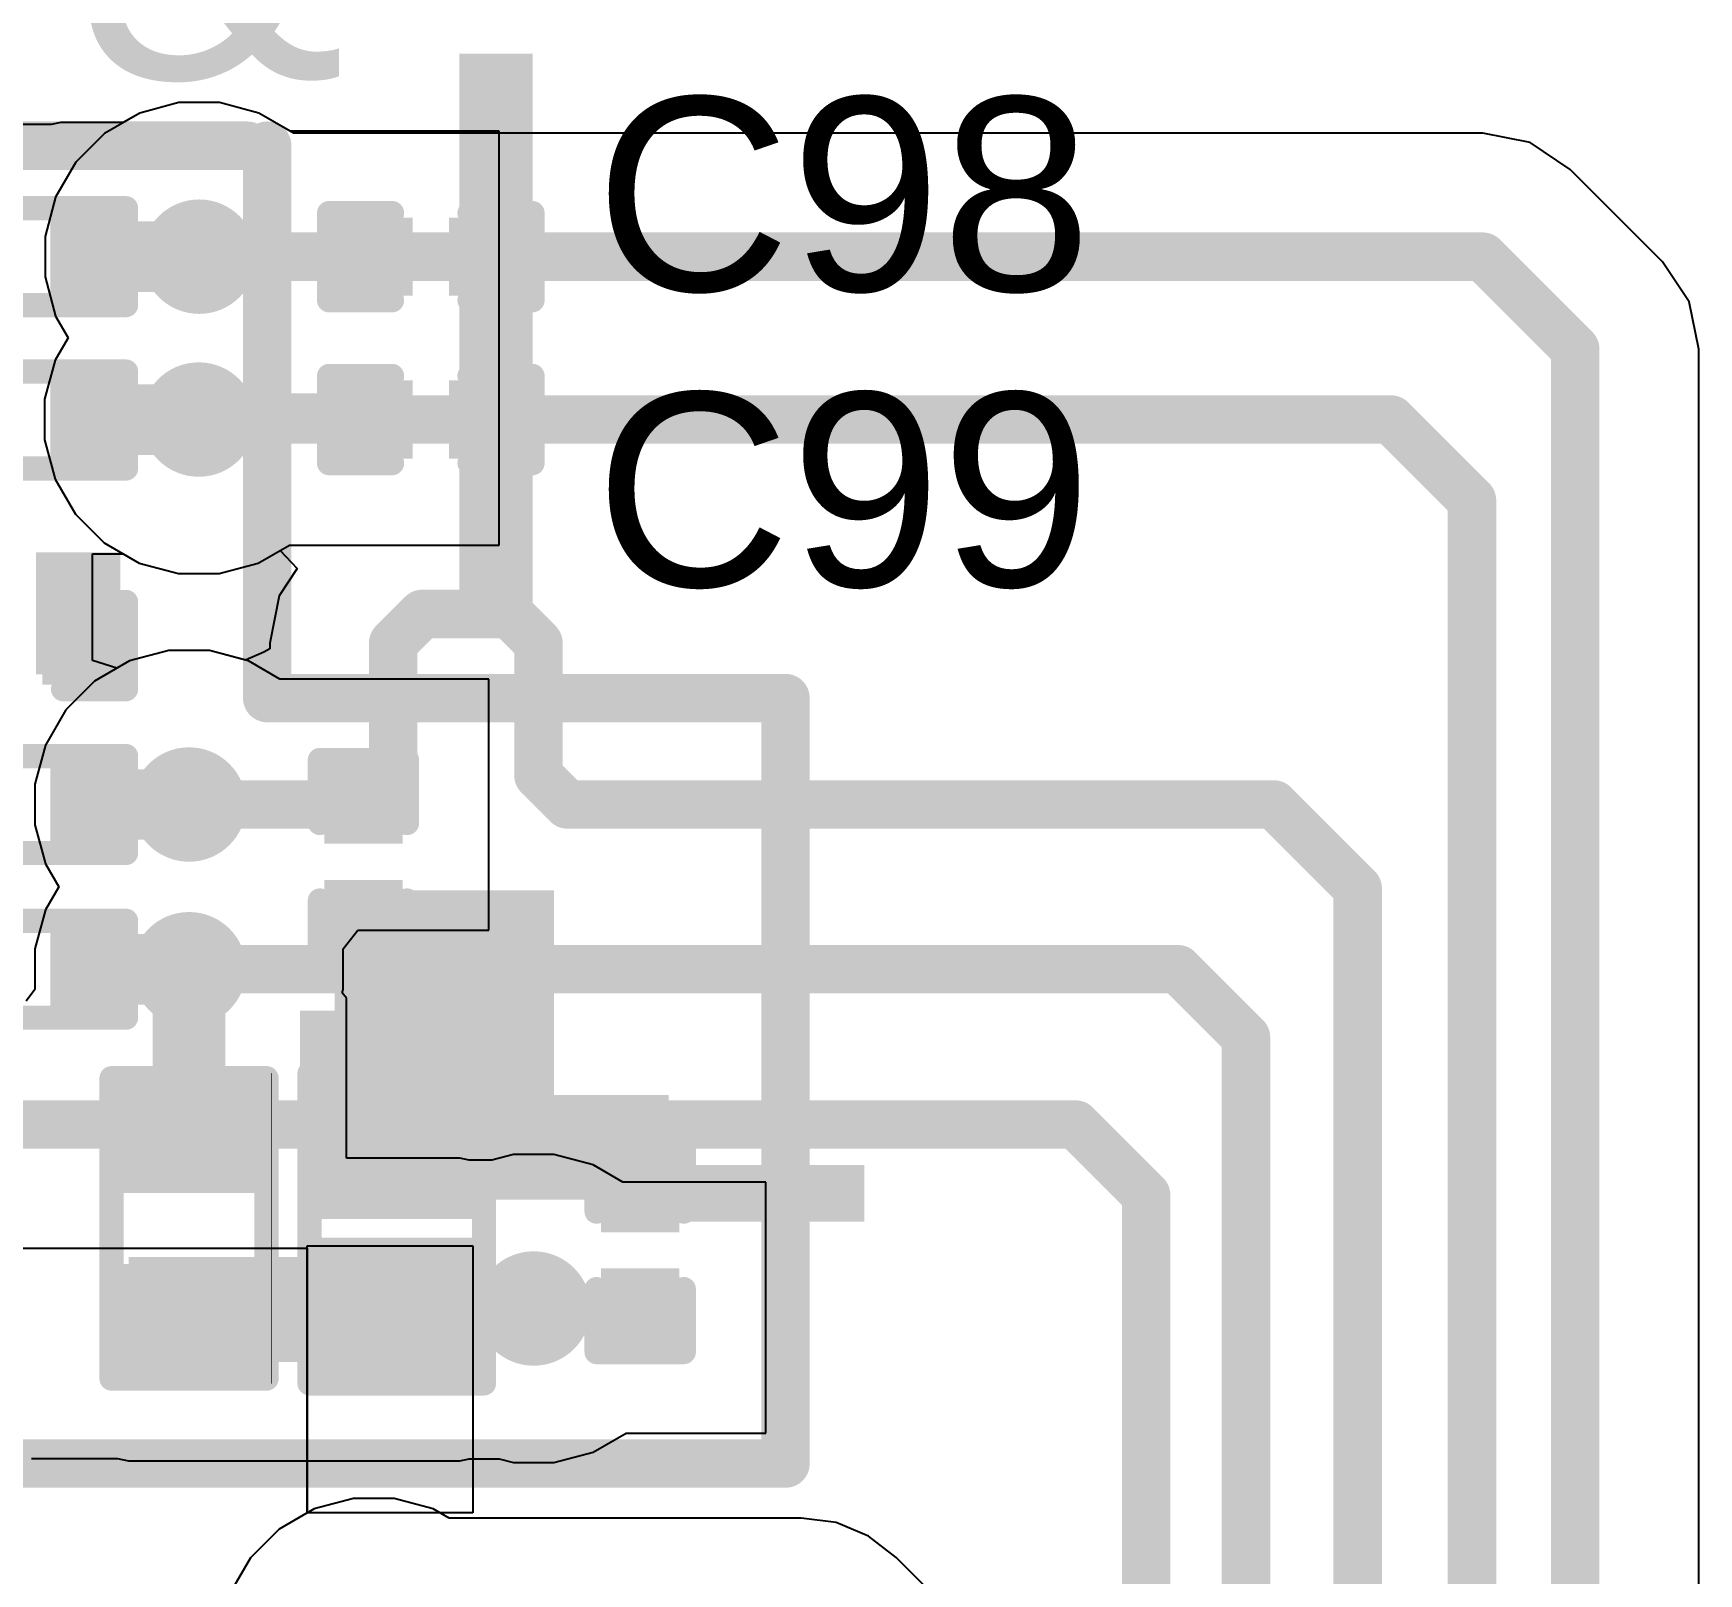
# Model space of a CAD drawing. Header units: millimetres. Extents: x 0 to 214, y 0 to 214.
# Drawn here: x 1.3247 to 1.6685, y 3.8453 to 4.1632 of the extents above; entities that cross this region are included whole.
import ezdxf

# ---------------------------------------------------------------- set-up
doc = ezdxf.new("R2010")
doc.units = ezdxf.units.MM
doc.header["$MEASUREMENT"] = 0
for name, color, linetype in [('BottomLayer', 5, 'Continuous'), ('TopLayer', 1, 'Continuous'), ('TopOverlay', 2, 'Continuous'), ('TopPaste', 8, 'Continuous'), ('TopSolder', 216, 'Continuous'), ('ViaHoleLayer', 16, 'Continuous')]:
    doc.layers.add(name, color=color, linetype=linetype)
doc.styles.add('Arial', font='', dxfattribs={"height": 0.2})
doc.styles.get('Arial').set_extended_font_data('Arial')

# ---------------------------------------------------------------- blocks, each defined once
blk = doc.blocks.new('CAP_0201_26')
at = {"layer": 'TopLayer'}
for points in [[(-0.0177165, 0.0059055), (-0.0059055, 0.0059055), (-0.0059055, -0.0059055), (-0.0177165, -0.0059055)], [(0.0059055, 0.0059055), (0.0177165, 0.0059055), (0.0177165, -0.0059055), (0.0059055, -0.0059055)]]:
    blk.add_hatch(color=1, dxfattribs=at).paths.add_polyline_path(points)
at = {"layer": 'TopPaste'}
for points in [[(-0.0177165, 0.0059055), (-0.0059055, 0.0059055), (-0.0059055, -0.0059055), (-0.0177165, -0.0059055)], [(0.0059055, 0.0059055), (0.0177165, 0.0059055), (0.0177165, -0.0059055), (0.0059055, -0.0059055)]]:
    blk.add_hatch(color=8, dxfattribs=at).paths.add_polyline_path(points)
at = {"layer": 'TopSolder'}
for points in [[(-0.0198819, 0.0080709), (-0.0037401, 0.0080709), (-0.0037401, -0.0080709), (-0.0198819, -0.0080709)], [(0.0037401, 0.0080709), (0.0198819, 0.0080709), (0.0198819, -0.0080709), (0.0037401, -0.0080709)]]:
    blk.add_hatch(color=216, dxfattribs=at).paths.add_polyline_path(points)
at = {"layer": 'TopOverlay', "const_width": 0.005}
for points in [[(-0.021, 0.009), (-0.021, -0.009)], [(-0.021, 0.009), (-0.008, 0.009)], [(0.008, 0.009), (0.021, 0.009)], [(0.021, 0.009), (0.021, -0.009)], [(-0.021, -0.009), (-0.008, -0.009)], [(0.008, -0.009), (0.021, -0.009)]]:
    blk.add_lwpolyline(points, dxfattribs=at)
at = {"layer": 'TopOverlay', "const_width": 0.0025}
for points in [[(-0.02225, 0.009, 1), (-0.01975, 0.009, 1)], [(-0.02225, 0.009, 1), (-0.01975, 0.009, 1)], [(-0.00925, 0.009, 1), (-0.00675, 0.009, 1)], [(0.00675, 0.009, 1), (0.00925, 0.009, 1)], [(0.01975, 0.009, 1), (0.02225, 0.009, 1)], [(0.01975, 0.009, 1), (0.02225, 0.009, 1)], [(-0.02225, -0.009, 1), (-0.01975, -0.009, 1)], [(-0.02225, -0.009, 1), (-0.01975, -0.009, 1)], [(-0.00925, -0.009, 1), (-0.00675, -0.009, 1)], [(0.00675, -0.009, 1), (0.00925, -0.009, 1)], [(0.01975, -0.009, 1), (0.02225, -0.009, 1)], [(0.01975, -0.009, 1), (0.02225, -0.009, 1)]]:
    blk.add_lwpolyline(points, format="xyb", close=True, dxfattribs=at)
blk = doc.blocks.new('R___0201_40')
at = {"layer": 'TopLayer'}
for points in [[(-0.01614165, 0.00728345), (-0.00551175, 0.00728345), (-0.00551175, -0.00728345), (-0.01614165, -0.00728345)], [(0.00551185, 0.00728345), (0.01614175, 0.00728345), (0.01614175, -0.00728345), (0.00551185, -0.00728345)]]:
    blk.add_hatch(color=1, dxfattribs=at).paths.add_polyline_path(points)
at = {"layer": 'TopPaste'}
for points in [[(-0.01614165, 0.00728345), (-0.00551175, 0.00728345), (-0.00551175, -0.00728345), (-0.01614165, -0.00728345)], [(0.00551185, 0.00728345), (0.01614175, 0.00728345), (0.01614175, -0.00728345), (0.00551185, -0.00728345)]]:
    blk.add_hatch(color=8, dxfattribs=at).paths.add_polyline_path(points)
at = {"layer": 'TopSolder'}
for points in [[(-0.01830705, 0.00944885), (-0.00334635, 0.00944885), (-0.00334635, -0.00944885), (-0.01830705, -0.00944885)], [(0.00334645, 0.00944885), (0.01830715, 0.00944885), (0.01830715, -0.00944885), (0.00334645, -0.00944885)]]:
    blk.add_hatch(color=216, dxfattribs=at).paths.add_polyline_path(points)
at = {"layer": 'TopOverlay', "const_width": 0.005}
for points in [[(-0.019, 0.01), (0.019, 0.01)], [(-0.019, -0.01), (-0.019, 0.01)], [(0.019, -0.01), (0.019, 0.01)], [(-0.019, -0.01), (0.019, -0.01)]]:
    blk.add_lwpolyline(points, dxfattribs=at)
at = {"layer": 'TopOverlay', "const_width": 0.0025}
for points in [[(-0.02025, 0.01, 1), (-0.01775, 0.01, 1)], [(-0.02025, 0.01, 1), (-0.01775, 0.01, 1)], [(0.01775, 0.01, 1), (0.02025, 0.01, 1)], [(0.01775, 0.01, 1), (0.02025, 0.01, 1)], [(-0.02025, -0.01, 1), (-0.01775, -0.01, 1)], [(-0.02025, -0.01, 1), (-0.01775, -0.01, 1)], [(0.01775, -0.01, 1), (0.02025, -0.01, 1)], [(0.01775, -0.01, 1), (0.02025, -0.01, 1)]]:
    blk.add_lwpolyline(points, format="xyb", close=True, dxfattribs=at)
blk = doc.blocks.new('R___0201_41')
at = {"layer": 'TopLayer'}
for points in [[(-0.01614165, 0.00728345), (-0.00551175, 0.00728345), (-0.00551175, -0.00728345), (-0.01614165, -0.00728345)], [(0.00551185, 0.00728345), (0.01614175, 0.00728345), (0.01614175, -0.00728345), (0.00551185, -0.00728345)]]:
    blk.add_hatch(color=1, dxfattribs=at).paths.add_polyline_path(points)
at = {"layer": 'TopPaste'}
for points in [[(-0.01614165, 0.00728345), (-0.00551175, 0.00728345), (-0.00551175, -0.00728345), (-0.01614165, -0.00728345)], [(0.00551185, 0.00728345), (0.01614175, 0.00728345), (0.01614175, -0.00728345), (0.00551185, -0.00728345)]]:
    blk.add_hatch(color=8, dxfattribs=at).paths.add_polyline_path(points)
at = {"layer": 'TopSolder'}
for points in [[(-0.01830705, 0.00944885), (-0.00334635, 0.00944885), (-0.00334635, -0.00944885), (-0.01830705, -0.00944885)], [(0.00334645, 0.00944885), (0.01830715, 0.00944885), (0.01830715, -0.00944885), (0.00334645, -0.00944885)]]:
    blk.add_hatch(color=216, dxfattribs=at).paths.add_polyline_path(points)
at = {"layer": 'TopOverlay', "const_width": 0.005}
for points in [[(-0.019, 0.01), (0.019, 0.01)], [(-0.019, -0.01), (-0.019, 0.01)], [(0.019, -0.01), (0.019, 0.01)], [(-0.019, -0.01), (0.019, -0.01)]]:
    blk.add_lwpolyline(points, dxfattribs=at)
at = {"layer": 'TopOverlay', "const_width": 0.0025}
for points in [[(-0.02025, 0.01, 1), (-0.01775, 0.01, 1)], [(-0.02025, 0.01, 1), (-0.01775, 0.01, 1)], [(0.01775, 0.01, 1), (0.02025, 0.01, 1)], [(0.01775, 0.01, 1), (0.02025, 0.01, 1)], [(-0.02025, -0.01, 1), (-0.01775, -0.01, 1)], [(-0.02025, -0.01, 1), (-0.01775, -0.01, 1)], [(0.01775, -0.01, 1), (0.02025, -0.01, 1)], [(0.01775, -0.01, 1), (0.02025, -0.01, 1)]]:
    blk.add_lwpolyline(points, format="xyb", close=True, dxfattribs=at)
blk = doc.blocks.new('R___0201_42')
at = {"layer": 'TopLayer'}
for points in [[(-0.01614165, 0.00728345), (-0.00551175, 0.00728345), (-0.00551175, -0.00728345), (-0.01614165, -0.00728345)], [(0.00551185, 0.00728345), (0.01614175, 0.00728345), (0.01614175, -0.00728345), (0.00551185, -0.00728345)]]:
    blk.add_hatch(color=1, dxfattribs=at).paths.add_polyline_path(points)
at = {"layer": 'TopPaste'}
for points in [[(-0.01614165, 0.00728345), (-0.00551175, 0.00728345), (-0.00551175, -0.00728345), (-0.01614165, -0.00728345)], [(0.00551185, 0.00728345), (0.01614175, 0.00728345), (0.01614175, -0.00728345), (0.00551185, -0.00728345)]]:
    blk.add_hatch(color=8, dxfattribs=at).paths.add_polyline_path(points)
at = {"layer": 'TopSolder'}
for points in [[(-0.01830705, 0.00944885), (-0.00334635, 0.00944885), (-0.00334635, -0.00944885), (-0.01830705, -0.00944885)], [(0.00334645, 0.00944885), (0.01830715, 0.00944885), (0.01830715, -0.00944885), (0.00334645, -0.00944885)]]:
    blk.add_hatch(color=216, dxfattribs=at).paths.add_polyline_path(points)
at = {"layer": 'TopOverlay', "const_width": 0.005}
for points in [[(-0.019, -0.01), (-0.019, 0.01)], [(-0.019, 0.01), (0.019, 0.01)], [(0.019, -0.01), (0.019, 0.01)], [(-0.019, -0.01), (0.019, -0.01)]]:
    blk.add_lwpolyline(points, dxfattribs=at)
at = {"layer": 'TopOverlay', "const_width": 0.0025}
for points in [[(-0.02025, 0.01, 1), (-0.01775, 0.01, 1)], [(-0.02025, 0.01, 1), (-0.01775, 0.01, 1)], [(0.01775, 0.01, 1), (0.02025, 0.01, 1)], [(0.01775, 0.01, 1), (0.02025, 0.01, 1)], [(-0.02025, -0.01, 1), (-0.01775, -0.01, 1)], [(-0.02025, -0.01, 1), (-0.01775, -0.01, 1)], [(0.01775, -0.01, 1), (0.02025, -0.01, 1)], [(0.01775, -0.01, 1), (0.02025, -0.01, 1)]]:
    blk.add_lwpolyline(points, format="xyb", close=True, dxfattribs=at)
blk = doc.blocks.new('R___0201_43')
at = {"layer": 'TopLayer'}
for points in [[(-0.01614165, 0.00728345), (-0.00551175, 0.00728345), (-0.00551175, -0.00728345), (-0.01614165, -0.00728345)], [(0.00551185, 0.00728345), (0.01614175, 0.00728345), (0.01614175, -0.00728345), (0.00551185, -0.00728345)]]:
    blk.add_hatch(color=1, dxfattribs=at).paths.add_polyline_path(points)
at = {"layer": 'TopPaste'}
for points in [[(-0.01614165, 0.00728345), (-0.00551175, 0.00728345), (-0.00551175, -0.00728345), (-0.01614165, -0.00728345)], [(0.00551185, 0.00728345), (0.01614175, 0.00728345), (0.01614175, -0.00728345), (0.00551185, -0.00728345)]]:
    blk.add_hatch(color=8, dxfattribs=at).paths.add_polyline_path(points)
at = {"layer": 'TopSolder'}
for points in [[(-0.01830705, 0.00944885), (-0.00334635, 0.00944885), (-0.00334635, -0.00944885), (-0.01830705, -0.00944885)], [(0.00334645, 0.00944885), (0.01830715, 0.00944885), (0.01830715, -0.00944885), (0.00334645, -0.00944885)]]:
    blk.add_hatch(color=216, dxfattribs=at).paths.add_polyline_path(points)
at = {"layer": 'TopOverlay', "const_width": 0.005}
for points in [[(-0.019, -0.01), (-0.019, 0.01)], [(-0.019, 0.01), (0.019, 0.01)], [(0.019, -0.01), (0.019, 0.01)], [(-0.019, -0.01), (0.019, -0.01)]]:
    blk.add_lwpolyline(points, dxfattribs=at)
at = {"layer": 'TopOverlay', "const_width": 0.0025}
for points in [[(-0.02025, 0.01, 1), (-0.01775, 0.01, 1)], [(-0.02025, 0.01, 1), (-0.01775, 0.01, 1)], [(0.01775, 0.01, 1), (0.02025, 0.01, 1)], [(0.01775, 0.01, 1), (0.02025, 0.01, 1)], [(-0.02025, -0.01, 1), (-0.01775, -0.01, 1)], [(-0.02025, -0.01, 1), (-0.01775, -0.01, 1)], [(0.01775, -0.01, 1), (0.02025, -0.01, 1)], [(0.01775, -0.01, 1), (0.02025, -0.01, 1)]]:
    blk.add_lwpolyline(points, format="xyb", close=True, dxfattribs=at)
blk = doc.blocks.new('DFN1006_2L__53')
at = {"layer": 'TopLayer'}
for points in [[(-0.02755905, 0.01299215), (-0.00590555, 0.01299215), (-0.00590555, -0.01299215), (-0.02755905, -0.01299215)], [(0.00590555, 0.01299215), (0.02755905, 0.01299215), (0.02755905, -0.01299215), (0.00590555, -0.01299215)]]:
    blk.add_hatch(color=1, dxfattribs=at).paths.add_polyline_path(points)
at = {"layer": 'TopOverlay'}
blk.add_hatch(color=2, dxfattribs=at).paths.add_polyline_path([(-0.044922, -0.020002), (-0.031922, -0.020002), (-0.031922, 0.019998), (-0.044922, 0.019998)])
at = {"layer": 'TopPaste'}
for points in [[(-0.02755905, 0.01299215), (-0.00590555, 0.01299215), (-0.00590555, -0.01299215), (-0.02755905, -0.01299215)], [(0.00590555, 0.01299215), (0.02755905, 0.01299215), (0.02755905, -0.01299215), (0.00590555, -0.01299215)]]:
    blk.add_hatch(color=8, dxfattribs=at).paths.add_polyline_path(points)
at = {"layer": 'TopSolder'}
for points in [[(-0.03155905, 0.01699215), (-0.00190555, 0.01699215), (-0.00190555, -0.01699215), (-0.03155905, -0.01699215)], [(0.00190555, 0.01699215), (0.03155905, 0.01699215), (0.03155905, -0.01699215), (0.00190555, -0.01699215)]]:
    blk.add_hatch(color=216, dxfattribs=at).paths.add_polyline_path(points)
at = {"layer": 'TopOverlay', "const_width": 0.005}
for points in [[(-0.032, -0.018), (-0.032, 0.018)], [(0.032, 0.018), (-0.032, 0.018)], [(0.032, -0.018), (0.032, 0.018)], [(0.032, -0.018), (-0.032, -0.018)]]:
    blk.add_lwpolyline(points, dxfattribs=at)
at = {"layer": 'TopOverlay', "const_width": 0.0025}
for points in [[(-0.03325, 0.018, 1), (-0.03075, 0.018, 1)], [(-0.03325, 0.018, 1), (-0.03075, 0.018, 1)], [(0.03075, 0.018, 1), (0.03325, 0.018, 1)], [(0.03075, 0.018, 1), (0.03325, 0.018, 1)], [(-0.03325, -0.018, 1), (-0.03075, -0.018, 1)], [(-0.03325, -0.018, 1), (-0.03075, -0.018, 1)], [(0.03075, -0.018, 1), (0.03325, -0.018, 1)], [(0.03075, -0.018, 1), (0.03325, -0.018, 1)]]:
    blk.add_lwpolyline(points, format="xyb", close=True, dxfattribs=at)
blk = doc.blocks.new('R___0402_132')
at = {"layer": 'TopLayer'}
for points in [[(-0.0275, -0.0125), (-0.0275, 0.0125), (-0.009499999999999998, 0.0125), (-0.009500000000000001, -0.0125)], [(0.009499999999999998, -0.0125), (0.009500000000000001, 0.0125), (0.0275, 0.0125), (0.0275, -0.0125)]]:
    blk.add_hatch(color=1, dxfattribs=at).paths.add_polyline_path(points)
at = {"layer": 'TopPaste'}
for points in [[(-0.0275, -0.0125), (-0.0275, 0.0125), (-0.009499999999999998, 0.0125), (-0.009500000000000001, -0.0125)], [(0.009499999999999998, -0.0125), (0.009500000000000001, 0.0125), (0.0275, 0.0125), (0.0275, -0.0125)]]:
    blk.add_hatch(color=8, dxfattribs=at).paths.add_polyline_path(points)
at = {"layer": 'TopSolder'}
for points in [[(-0.0296654, -0.0146654), (-0.0296654, 0.0146654), (-0.007334599999999998, 0.0146654), (-0.007334600000000002, -0.0146654)], [(0.007334599999999998, -0.0146654), (0.007334600000000002, 0.0146654), (0.0296654, 0.0146654), (0.0296654, -0.0146654)]]:
    blk.add_hatch(color=216, dxfattribs=at).paths.add_polyline_path(points)
at = {"layer": 'TopOverlay'}
for points, const_width in [([(-0.031, 0.016), (-0.031, -0.016)], 0.005), ([(-0.031, 0.016), (0.031, 0.016)], 0.005), ([(0.031, 0.016), (0.031, -0.016)], 0.005), ([(-0.031, -0.016), (0.031, -0.016)], 0.005), ([(-0.032, -0.017), (0.032, -0.017)], 0.000127)]:
    blk.add_lwpolyline(points, dxfattribs=dict(at, const_width=const_width))
for points, const_width in [([(-0.03225, 0.016, 1), (-0.02975, 0.016, 1)], 0.0025), ([(-0.03225, 0.016, 1), (-0.02975, 0.016, 1)], 0.0025), ([(0.02975, 0.016, 1), (0.03225, 0.016, 1)], 0.0025), ([(0.02975, 0.016, 1), (0.03225, 0.016, 1)], 0.0025), ([(-0.03225, -0.016, 1), (-0.02975, -0.016, 1)], 0.0025), ([(-0.03225, -0.016, 1), (-0.02975, -0.016, 1)], 0.0025), ([(0.02975, -0.016, 1), (0.03225, -0.016, 1)], 0.0025), ([(0.02975, -0.016, 1), (0.03225, -0.016, 1)], 0.0025), ([(-0.0320317, -0.017, 1), (-0.0319683, -0.017, 1)], 6.35e-05), ([(0.0319683, -0.017, 1), (0.0320317, -0.017, 1)], 6.35e-05)]:
    blk.add_lwpolyline(points, format="xyb", close=True, dxfattribs=dict(at, const_width=const_width))
blk = doc.blocks.new('CAP_0201_174')
at = {"layer": 'TopLayer'}
for points in [[(-0.0177165, 0.0059055), (-0.0059055, 0.0059055), (-0.0059055, -0.0059055), (-0.0177165, -0.0059055)], [(0.0059055, 0.0059055), (0.0177165, 0.0059055), (0.0177165, -0.0059055), (0.0059055, -0.0059055)]]:
    blk.add_hatch(color=1, dxfattribs=at).paths.add_polyline_path(points)
at = {"layer": 'TopPaste'}
for points in [[(-0.0177165, 0.0059055), (-0.0059055, 0.0059055), (-0.0059055, -0.0059055), (-0.0177165, -0.0059055)], [(0.0059055, 0.0059055), (0.0177165, 0.0059055), (0.0177165, -0.0059055), (0.0059055, -0.0059055)]]:
    blk.add_hatch(color=8, dxfattribs=at).paths.add_polyline_path(points)
at = {"layer": 'TopSolder'}
for points in [[(-0.0198819, 0.0080709), (-0.0037401, 0.0080709), (-0.0037401, -0.0080709), (-0.0198819, -0.0080709)], [(0.0037401, 0.0080709), (0.0198819, 0.0080709), (0.0198819, -0.0080709), (0.0037401, -0.0080709)]]:
    blk.add_hatch(color=216, dxfattribs=at).paths.add_polyline_path(points)
at = {"layer": 'TopOverlay', "const_width": 0.005}
for points in [[(-0.021, -0.009), (-0.021, 0.009)], [(-0.021, 0.009), (-0.008, 0.009)], [(0.008, 0.009), (0.021, 0.009)], [(0.021, -0.009), (0.021, 0.009)], [(-0.021, -0.009), (-0.008, -0.009)], [(0.008, -0.009), (0.021, -0.009)]]:
    blk.add_lwpolyline(points, dxfattribs=at)
at = {"layer": 'TopOverlay', "const_width": 0.0025}
for points in [[(-0.02225, 0.009, 1), (-0.01975, 0.009, 1)], [(-0.02225, 0.009, 1), (-0.01975, 0.009, 1)], [(-0.00925, 0.009, 1), (-0.00675, 0.009, 1)], [(0.00675, 0.009, 1), (0.00925, 0.009, 1)], [(0.01975, 0.009, 1), (0.02225, 0.009, 1)], [(0.01975, 0.009, 1), (0.02225, 0.009, 1)], [(-0.02225, -0.009, 1), (-0.01975, -0.009, 1)], [(-0.02225, -0.009, 1), (-0.01975, -0.009, 1)], [(-0.00925, -0.009, 1), (-0.00675, -0.009, 1)], [(0.00675, -0.009, 1), (0.00925, -0.009, 1)], [(0.01975, -0.009, 1), (0.02225, -0.009, 1)], [(0.01975, -0.009, 1), (0.02225, -0.009, 1)]]:
    blk.add_lwpolyline(points, format="xyb", close=True, dxfattribs=at)
blk = doc.blocks.new('CAP_0201_175')
at = {"layer": 'TopLayer'}
for points in [[(-0.0177165, 0.0059055), (-0.0059055, 0.0059055), (-0.0059055, -0.0059055), (-0.0177165, -0.0059055)], [(0.0059055, 0.0059055), (0.0177165, 0.0059055), (0.0177165, -0.0059055), (0.0059055, -0.0059055)]]:
    blk.add_hatch(color=1, dxfattribs=at).paths.add_polyline_path(points)
at = {"layer": 'TopPaste'}
for points in [[(-0.0177165, 0.0059055), (-0.0059055, 0.0059055), (-0.0059055, -0.0059055), (-0.0177165, -0.0059055)], [(0.0059055, 0.0059055), (0.0177165, 0.0059055), (0.0177165, -0.0059055), (0.0059055, -0.0059055)]]:
    blk.add_hatch(color=8, dxfattribs=at).paths.add_polyline_path(points)
at = {"layer": 'TopSolder'}
for points in [[(-0.0198819, 0.0080709), (-0.0037401, 0.0080709), (-0.0037401, -0.0080709), (-0.0198819, -0.0080709)], [(0.0037401, 0.0080709), (0.0198819, 0.0080709), (0.0198819, -0.0080709), (0.0037401, -0.0080709)]]:
    blk.add_hatch(color=216, dxfattribs=at).paths.add_polyline_path(points)
at = {"layer": 'TopOverlay', "const_width": 0.005}
for points in [[(-0.021, 0.009), (-0.021, -0.009)], [(-0.021, 0.009), (-0.008, 0.009)], [(0.008, 0.009), (0.021, 0.009)], [(0.021, 0.009), (0.021, -0.009)], [(-0.021, -0.009), (-0.008, -0.009)], [(0.008, -0.009), (0.021, -0.009)]]:
    blk.add_lwpolyline(points, dxfattribs=at)
at = {"layer": 'TopOverlay', "const_width": 0.0025}
for points in [[(-0.02225, 0.009, 1), (-0.01975, 0.009, 1)], [(-0.02225, 0.009, 1), (-0.01975, 0.009, 1)], [(-0.00925, 0.009, 1), (-0.00675, 0.009, 1)], [(0.00675, 0.009, 1), (0.00925, 0.009, 1)], [(0.01975, 0.009, 1), (0.02225, 0.009, 1)], [(0.01975, 0.009, 1), (0.02225, 0.009, 1)], [(-0.02225, -0.009, 1), (-0.01975, -0.009, 1)], [(-0.02225, -0.009, 1), (-0.01975, -0.009, 1)], [(-0.00925, -0.009, 1), (-0.00675, -0.009, 1)], [(0.00675, -0.009, 1), (0.00925, -0.009, 1)], [(0.01975, -0.009, 1), (0.02225, -0.009, 1)], [(0.01975, -0.009, 1), (0.02225, -0.009, 1)]]:
    blk.add_lwpolyline(points, format="xyb", close=True, dxfattribs=at)
blk = doc.blocks.new('CAP_0201_176')
at = {"layer": 'TopLayer'}
for points in [[(-0.0177165, 0.0059055), (-0.0059055, 0.0059055), (-0.0059055, -0.0059055), (-0.0177165, -0.0059055)], [(0.0059055, 0.0059055), (0.0177165, 0.0059055), (0.0177165, -0.0059055), (0.0059055, -0.0059055)]]:
    blk.add_hatch(color=1, dxfattribs=at).paths.add_polyline_path(points)
at = {"layer": 'TopPaste'}
for points in [[(-0.0177165, 0.0059055), (-0.0059055, 0.0059055), (-0.0059055, -0.0059055), (-0.0177165, -0.0059055)], [(0.0059055, 0.0059055), (0.0177165, 0.0059055), (0.0177165, -0.0059055), (0.0059055, -0.0059055)]]:
    blk.add_hatch(color=8, dxfattribs=at).paths.add_polyline_path(points)
at = {"layer": 'TopSolder'}
for points in [[(-0.0198819, 0.0080709), (-0.0037401, 0.0080709), (-0.0037401, -0.0080709), (-0.0198819, -0.0080709)], [(0.0037401, 0.0080709), (0.0198819, 0.0080709), (0.0198819, -0.0080709), (0.0037401, -0.0080709)]]:
    blk.add_hatch(color=216, dxfattribs=at).paths.add_polyline_path(points)
at = {"layer": 'TopOverlay', "const_width": 0.005}
for points in [[(-0.008, 0.009), (-0.021, 0.009)], [(-0.021, 0.009), (-0.021, -0.009)], [(0.021, 0.009), (0.008, 0.009)], [(0.021, 0.009), (0.021, -0.009)], [(-0.008, -0.009), (-0.021, -0.009)], [(0.021, -0.009), (0.008, -0.009)]]:
    blk.add_lwpolyline(points, dxfattribs=at)
at = {"layer": 'TopOverlay', "const_width": 0.0025}
for points in [[(-0.02225, 0.009, 1), (-0.01975, 0.009, 1)], [(-0.02225, 0.009, 1), (-0.01975, 0.009, 1)], [(-0.00925, 0.009, 1), (-0.00675, 0.009, 1)], [(0.00675, 0.009, 1), (0.00925, 0.009, 1)], [(0.01975, 0.009, 1), (0.02225, 0.009, 1)], [(0.01975, 0.009, 1), (0.02225, 0.009, 1)], [(-0.02225, -0.009, 1), (-0.01975, -0.009, 1)], [(-0.02225, -0.009, 1), (-0.01975, -0.009, 1)], [(-0.00925, -0.009, 1), (-0.00675, -0.009, 1)], [(0.00675, -0.009, 1), (0.00925, -0.009, 1)], [(0.01975, -0.009, 1), (0.02225, -0.009, 1)], [(0.01975, -0.009, 1), (0.02225, -0.009, 1)]]:
    blk.add_lwpolyline(points, format="xyb", close=True, dxfattribs=at)
blk = doc.blocks.new('CAP_0201_177')
at = {"layer": 'TopLayer'}
for points in [[(-0.0177165, 0.0059055), (-0.0059055, 0.0059055), (-0.0059055, -0.0059055), (-0.0177165, -0.0059055)], [(0.0059055, 0.0059055), (0.0177165, 0.0059055), (0.0177165, -0.0059055), (0.0059055, -0.0059055)]]:
    blk.add_hatch(color=1, dxfattribs=at).paths.add_polyline_path(points)
at = {"layer": 'TopPaste'}
for points in [[(-0.0177165, 0.0059055), (-0.0059055, 0.0059055), (-0.0059055, -0.0059055), (-0.0177165, -0.0059055)], [(0.0059055, 0.0059055), (0.0177165, 0.0059055), (0.0177165, -0.0059055), (0.0059055, -0.0059055)]]:
    blk.add_hatch(color=8, dxfattribs=at).paths.add_polyline_path(points)
at = {"layer": 'TopSolder'}
for points in [[(-0.0198819, 0.0080709), (-0.0037401, 0.0080709), (-0.0037401, -0.0080709), (-0.0198819, -0.0080709)], [(0.0037401, 0.0080709), (0.0198819, 0.0080709), (0.0198819, -0.0080709), (0.0037401, -0.0080709)]]:
    blk.add_hatch(color=216, dxfattribs=at).paths.add_polyline_path(points)
at = {"layer": 'TopOverlay', "const_width": 0.005}
for points in [[(-0.021, 0.009), (-0.021, -0.009)], [(-0.008, 0.009), (-0.021, 0.009)], [(0.021, 0.009), (0.008, 0.009)], [(0.021, 0.009), (0.021, -0.009)], [(-0.008, -0.009), (-0.021, -0.009)], [(0.021, -0.009), (0.008, -0.009)]]:
    blk.add_lwpolyline(points, dxfattribs=at)
at = {"layer": 'TopOverlay', "const_width": 0.0025}
for points in [[(-0.02225, 0.009, 1), (-0.01975, 0.009, 1)], [(-0.02225, 0.009, 1), (-0.01975, 0.009, 1)], [(-0.00925, 0.009, 1), (-0.00675, 0.009, 1)], [(0.00675, 0.009, 1), (0.00925, 0.009, 1)], [(0.01975, 0.009, 1), (0.02225, 0.009, 1)], [(0.01975, 0.009, 1), (0.02225, 0.009, 1)], [(-0.02225, -0.009, 1), (-0.01975, -0.009, 1)], [(-0.02225, -0.009, 1), (-0.01975, -0.009, 1)], [(-0.00925, -0.009, 1), (-0.00675, -0.009, 1)], [(0.00675, -0.009, 1), (0.00925, -0.009, 1)], [(0.01975, -0.009, 1), (0.02225, -0.009, 1)], [(0.01975, -0.009, 1), (0.02225, -0.009, 1)]]:
    blk.add_lwpolyline(points, format="xyb", close=True, dxfattribs=at)

msp = doc.modelspace()

# ---------------------------------------------------------------- hatches: boundary and pattern name
at = {"layer": 'BottomLayer'}
h = msp.add_hatch(color=5, dxfattribs=at)
edge = h.paths.add_edge_path()
edge.add_arc((1.3589621, 4.1171228), 0.011811, 0, 360)
h = msp.add_hatch(color=5, dxfattribs=at)
edge = h.paths.add_edge_path()
edge.add_arc((1.358866, 4.0835009), 0.011811, 0, 360)
h = msp.add_hatch(color=5, dxfattribs=at)
edge = h.paths.add_edge_path()
edge.add_arc((1.3568761, 4.0040344), 0.011811, 0, 360)
h = msp.add_hatch(color=5, dxfattribs=at)
edge = h.paths.add_edge_path()
edge.add_arc((1.3568761, 3.9700344), 0.011811, 0, 360)
h = msp.add_hatch(color=5, dxfattribs=at)
edge = h.paths.add_edge_path()
edge.add_arc((1.428, 3.9), 0.011811, 0, 360)
at = {"layer": 'TopLayer'}
for points in [[(1.4126786, 4.0427509), (1.427773, 4.0427509), (1.427773, 4.1589999), (1.4126786, 4.1589999)], [(1.3303709, 4.1098393), (1.3589621, 4.1098393), (1.3589621, 4.1244063), (1.3303709, 4.1244063)], [(1.3304182, 4.0761701), (1.3590094, 4.0761701), (1.3590094, 4.0907371), (1.3304182, 4.0907371)], [(1.3252529, 4.0309399), (1.3426641, 4.0309399), (1.3426641, 4.0561229), (1.3252529, 4.0561229)], [(1.3303709, 3.9967509), (1.3589621, 3.9967509), (1.3589621, 4.0113179), (1.3303709, 4.0113179)], [(1.3869621, 3.937969), (1.4321879, 3.937969), (1.4321879, 3.9863178), (1.3869621, 3.9863178)], [(1.3303709, 3.9627509), (1.3589621, 3.9627509), (1.3589621, 3.9773179), (1.3303709, 3.9773179)], [(1.3867539, 3.9224399), (1.4559055, 3.9224399), (1.4559055, 3.9440935), (1.3867539, 3.9440935)], [(1.4440945, 3.9179055), (1.4962583, 3.9179055), (1.4962583, 3.9296431), (1.4440945, 3.9296431)], [(1.3443676, 3.8889753), (1.4127382, 3.8889753), (1.4127382, 3.9106289), (1.3443676, 3.9106289)]]:
    msp.add_hatch(color=1, dxfattribs=at).paths.add_polyline_path(points)
h = msp.add_hatch(color=1, dxfattribs=at)
edge = h.paths.add_edge_path()
edge.add_arc((1.3589621, 4.1171228), 0.011811, 0, 360)
h = msp.add_hatch(color=1, dxfattribs=at)
edge = h.paths.add_edge_path()
edge.add_arc((1.358866, 4.0835009), 0.011811, 0, 360)
h = msp.add_hatch(color=1, dxfattribs=at)
edge = h.paths.add_edge_path()
edge.add_arc((1.3568761, 4.0040344), 0.011811, 0, 360)
h = msp.add_hatch(color=1, dxfattribs=at)
edge = h.paths.add_edge_path()
edge.add_arc((1.3568761, 3.9700344), 0.011811, 0, 360)
h = msp.add_hatch(color=1, dxfattribs=at)
edge = h.paths.add_edge_path()
edge.add_arc((1.428, 3.9), 0.011811, 0, 360)
at = {"layer": 'ViaHoleLayer'}
h = msp.add_hatch(color=16, dxfattribs=at)
edge = h.paths.add_edge_path()
edge.add_arc((1.3589621, 4.1171228), 0.0059055, 0, 360)
h = msp.add_hatch(color=16, dxfattribs=at)
edge = h.paths.add_edge_path()
edge.add_arc((1.358866, 4.0835009), 0.0059055, 0, 360)
h = msp.add_hatch(color=16, dxfattribs=at)
edge = h.paths.add_edge_path()
edge.add_arc((1.3568761, 4.0040344), 0.0059055, 0, 360)
h = msp.add_hatch(color=16, dxfattribs=at)
edge = h.paths.add_edge_path()
edge.add_arc((1.3568761, 3.9700344), 0.0059055, 0, 360)
h = msp.add_hatch(color=16, dxfattribs=at)
edge = h.paths.add_edge_path()
edge.add_arc((1.428, 3.9), 0.0059055, 0, 360)

# ---------------------------------------------------------------- linework, layer by layer
at = {"layer": 'BottomLayer'}
for p, q in [((1.3466835, 4.1467659), (1.3394297, 4.1425779)), ((1.3547741, 4.1489338), (1.3466835, 4.1467659)), ((1.3631501, 4.1489338), (1.3547741, 4.1489338)), ((1.3712407, 4.1467659), (1.3631501, 4.1489338)), ((1.3784344, 4.1426126), (1.3712407, 4.1467659)), ((1.3394297, 4.1425779), (1.333507, 4.1366552)), ((1.6239502, 4.1426126), (1.3784344, 4.1426126)), ((1.6337047, 4.1406723), (1.6239502, 4.1426126)), ((1.6419742, 4.1351468), (1.6337047, 4.1406723)), ((1.333507, 4.1366552), (1.329319, 4.1294014)), ((1.6610481, 4.1160729), (1.6419742, 4.1351468)), ((1.329319, 4.1294014), (1.3271511, 4.1213108)), ((1.3271511, 4.1213108), (1.3271511, 4.1129348)), ((1.6665736, 4.1078034), (1.6610481, 4.1160729)), ((1.3271511, 4.1129348), (1.329319, 4.1048442)), ((1.6685139, 4.0980489), (1.6665736, 4.1078034)), ((1.329319, 4.1048442), (1.3318877, 4.1003951)), ((1.3318877, 4.1003951), (1.3292229, 4.0957795)), ((1.3292229, 4.0957795), (1.327055, 4.0876889)), ((1.6685139, 3.6817734), (1.6685139, 4.0980489)), ((1.327055, 4.0876889), (1.327055, 4.0793129)), ((1.327055, 4.0793129), (1.3292229, 4.0712223)), ((1.3292229, 4.0712223), (1.3334109, 4.0639685)), ((1.3334109, 4.0639685), (1.3393336, 4.0580458)), ((1.3393336, 4.0580458), (1.3465874, 4.0538578)), ((1.3465874, 4.0538578), (1.354678, 4.0516899)), ((1.363054, 4.0516899), (1.3711446, 4.0538578)), ((1.3711446, 4.0538578), (1.3756889, 4.0564814)), ((1.3756889, 4.0564814), (1.3791985, 4.0527342)), ((1.354678, 4.0516899), (1.363054, 4.0516899)), ((1.3791985, 4.0527342), (1.3754505, 4.0471249)), ((1.3754505, 4.0471249), (1.3735102, 4.0373704)), ((1.3735102, 4.0373704), (1.3735102, 4.0361629)), ((1.3445975, 4.0336775), (1.3373437, 4.0294895)), ((1.3526881, 4.0358454), (1.3445975, 4.0336775)), ((1.3610641, 4.0358454), (1.3526881, 4.0358454)), ((1.3685101, 4.0338502), (1.3610641, 4.0358454)), ((1.3723267, 4.0354796), (1.3685101, 4.0338502)), ((1.3735102, 4.0361629), (1.3723267, 4.0354796)), ((1.3373437, 4.0294895), (1.331421, 4.0235668)), ((1.331421, 4.0235668), (1.327233, 4.016313)), ((1.327233, 4.016313), (1.3250651, 4.0082224)), ((1.3250651, 4.0082224), (1.3250651, 3.9998464)), ((1.3250651, 3.9998464), (1.327233, 3.9917558)), ((1.327233, 3.9917558), (1.3299589, 3.9870344)), ((1.3299589, 3.9870344), (1.327233, 3.982313)), ((1.327233, 3.982313), (1.3250651, 3.9742224)), ((1.3250651, 3.9742224), (1.3250651, 3.9658465)), ((1.3250651, 3.9658465), (1.323233, 3.9634588)), ((1.2949784, 3.9124792), (1.3812461, 3.9124792)), ((1.3812461, 3.8577913), (1.3812461, 3.9129221)), ((1.3812461, 3.9129221), (1.4154677, 3.9129221)), ((1.3812461, 3.9124792), (1.3812461, 3.8577913)), ((1.4154677, 3.9129221), (1.4154677, 3.8577913)), ((1.3812461, 3.8577913), (1.3754676, 3.8544551)), ((1.4154677, 3.8577913), (1.3812461, 3.8577913)), ((1.3754676, 3.8544551), (1.3695449, 3.8485324)), ((1.3695449, 3.8485324), (1.3653569, 3.8412786))]:
    msp.add_line(p, q, dxfattribs=at)
at = {"layer": 'BottomLayer', "const_width": 0.01}
for points in [[(1.3589621, 4.1171228), (1.6239502, 4.1171228)], [(1.6239502, 4.1171228), (1.6430241, 4.0980489)], [(1.6430241, 3.6712152), (1.6430241, 4.0980489)], [(1.358866, 4.0835009), (1.6050213, 4.0835009)], [(1.6050213, 4.0835009), (1.6217199, 4.0668023)], [(1.6217199, 3.6588339), (1.6217199, 4.0668023)], [(1.399, 4.0373704), (1.405, 4.0433704)], [(1.405, 4.0433704), (1.423, 4.0433704)], [(1.423, 4.0433704), (1.429, 4.0373704)], [(1.399, 4.0100344), (1.399, 4.0373704)], [(1.429, 4.0100344), (1.429, 4.0373704)], [(1.393, 4.0040344), (1.399, 4.0100344)], [(1.429, 4.0100344), (1.435, 4.0040344)], [(1.3568761, 4.0040344), (1.3879995, 4.0040344)], [(1.3879995, 4.0040344), (1.393, 4.0040344)], [(1.435, 4.0040344), (1.4409931, 4.0040344)], [(1.4409931, 4.0040344), (1.5808202, 4.0040344)], [(1.5808202, 4.0040344), (1.5981195, 3.9867351)], [(1.5981195, 3.6461115), (1.5981195, 3.9867351)], [(1.3568761, 3.9700344), (1.5610104, 3.9700344)], [(1.5610104, 3.9700344), (1.5750587, 3.9559861)], [(1.5750587, 3.6334127), (1.5750587, 3.9559861)], [(1.2949784, 3.937969), (1.53988, 3.937969)], [(1.53988, 3.937969), (1.5544395, 3.9234095)], [(1.5544395, 3.6203245), (1.5544395, 3.9234095)]]:
    msp.add_lwpolyline(points, dxfattribs=at)
at = {"layer": 'BottomLayer', "const_width": 0.005}
for points in [[(1.3564621, 4.1171228, 1), (1.3614621, 4.1171228, 1)], [(1.6214502, 4.1171228, 1), (1.6264502, 4.1171228, 1)], [(1.6214502, 4.1171228, 1), (1.6264502, 4.1171228, 1)], [(1.6405241, 4.0980489, 1), (1.6455241, 4.0980489, 1)], [(1.6405241, 4.0980489, 1), (1.6455241, 4.0980489, 1)], [(1.356366, 4.0835009, 1), (1.361366, 4.0835009, 1)], [(1.6025213, 4.0835009, 1), (1.6075213, 4.0835009, 1)], [(1.6025213, 4.0835009, 1), (1.6075213, 4.0835009, 1)], [(1.6192199, 4.0668023, 1), (1.6242199, 4.0668023, 1)], [(1.6192199, 4.0668023, 1), (1.6242199, 4.0668023, 1)], [(1.4025, 4.0433704, 1), (1.4075, 4.0433704, 1)], [(1.4025, 4.0433704, 1), (1.4075, 4.0433704, 1)], [(1.4205, 4.0433704, 1), (1.4255, 4.0433704, 1)], [(1.4205, 4.0433704, 1), (1.4255, 4.0433704, 1)], [(1.3965, 4.0373704, 1), (1.4015, 4.0373704, 1)], [(1.3965, 4.0373704, 1), (1.4015, 4.0373704, 1)], [(1.4265, 4.0373704, 1), (1.4315, 4.0373704, 1)], [(1.4265, 4.0373704, 1), (1.4315, 4.0373704, 1)], [(1.3965, 4.0100344, 1), (1.4015, 4.0100344, 1)], [(1.3965, 4.0100344, 1), (1.4015, 4.0100344, 1)], [(1.4265, 4.0100344, 1), (1.4315, 4.0100344, 1)], [(1.4265, 4.0100344, 1), (1.4315, 4.0100344, 1)], [(1.3543761, 4.0040344, 1), (1.3593761, 4.0040344, 1)], [(1.3854995, 4.0040344, 1), (1.3904995, 4.0040344, 1)], [(1.3854995, 4.0040344, 1), (1.3904995, 4.0040344, 1)], [(1.3905, 4.0040344, 1), (1.3955, 4.0040344, 1)], [(1.3905, 4.0040344, 1), (1.3955, 4.0040344, 1)], [(1.4325, 4.0040344, 1), (1.4375, 4.0040344, 1)], [(1.4325, 4.0040344, 1), (1.4375, 4.0040344, 1)], [(1.4384931, 4.0040344, 1), (1.4434931, 4.0040344, 1)], [(1.4384931, 4.0040344, 1), (1.4434931, 4.0040344, 1)], [(1.5783202, 4.0040344, 1), (1.5833202, 4.0040344, 1)], [(1.5783202, 4.0040344, 1), (1.5833202, 4.0040344, 1)], [(1.5956195, 3.9867351, 1), (1.6006195, 3.9867351, 1)], [(1.5956195, 3.9867351, 1), (1.6006195, 3.9867351, 1)], [(1.3543761, 3.9700344, 1), (1.3593761, 3.9700344, 1)], [(1.5585104, 3.9700344, 1), (1.5635104, 3.9700344, 1)], [(1.5585104, 3.9700344, 1), (1.5635104, 3.9700344, 1)], [(1.5725587, 3.9559861, 1), (1.5775587, 3.9559861, 1)], [(1.5725587, 3.9559861, 1), (1.5775587, 3.9559861, 1)], [(1.53738, 3.937969, 1), (1.54238, 3.937969, 1)], [(1.53738, 3.937969, 1), (1.54238, 3.937969, 1)], [(1.5519395, 3.9234095, 1), (1.5569395, 3.9234095, 1)], [(1.5519395, 3.9234095, 1), (1.5569395, 3.9234095, 1)]]:
    msp.add_lwpolyline(points, format="xyb", close=True, dxfattribs=at)
at = {"layer": 'TopLayer'}
for p, q in [((1.3466835, 4.1467659), (1.3432752, 4.1447981)), ((1.3547741, 4.1489338), (1.3466835, 4.1467659)), ((1.3631501, 4.1489338), (1.3547741, 4.1489338)), ((1.3712407, 4.1467659), (1.3631501, 4.1489338)), ((1.3777144, 4.1430283), (1.3712407, 4.1467659)), ((1.3284006, 4.1444062), (1.2887177, 4.1444062)), ((1.3303709, 4.1447981), (1.3284006, 4.1444062)), ((1.3432752, 4.1447981), (1.3303709, 4.1447981)), ((1.4208676, 4.1430283), (1.3777144, 4.1430283)), ((1.4208676, 4.0912173), (1.4208676, 4.1430283)), ((1.4208676, 4.0575954), (1.4208676, 4.0912173)), ((1.3711446, 4.0538578), (1.3776183, 4.0575954)), ((1.3776183, 4.0575954), (1.4208676, 4.0575954)), ((1.3369536, 4.033778), (1.3369536, 4.0557783)), ((1.3369536, 4.0557783), (1.343261, 4.0557783)), ((1.343261, 4.0557783), (1.3465874, 4.0538578)), ((1.3465874, 4.0538578), (1.354678, 4.0516899)), ((1.363054, 4.0516899), (1.3711446, 4.0538578)), ((1.354678, 4.0516899), (1.363054, 4.0516899)), ((1.3419536, 4.0321511), (1.3369536, 4.033778)), ((1.3445975, 4.0336775), (1.3419536, 4.0321511)), ((1.3526881, 4.0358454), (1.3445975, 4.0336775)), ((1.3610641, 4.0358454), (1.3526881, 4.0358454)), ((1.3691547, 4.0336775), (1.3610641, 4.0358454)), ((1.3756284, 4.0299399), (1.3691547, 4.0336775)), ((1.4187731, 4.0299399), (1.3756284, 4.0299399)), ((1.4187731, 3.9781289), (1.4187731, 4.0299399)), ((1.3886871, 3.9742223), (1.3916847, 3.9781289)), ((1.3916847, 3.9781289), (1.4187731, 3.9781289)), ((1.3886871, 3.9658464), (1.3886871, 3.9742223)), ((1.3885034, 3.9651608), (1.3886871, 3.9658464)), ((1.3893677, 3.9640344), (1.3885034, 3.9651608)), ((1.3893676, 3.9310207), (1.3893676, 3.9640344)), ((1.3893676, 3.9640344), (1.3893677, 3.9640344)), ((1.4127383, 3.9310207), (1.3893676, 3.9310207)), ((1.4147086, 3.9306288), (1.4127383, 3.9310207)), ((1.4194, 3.9306288), (1.4147086, 3.9306288)), ((1.423812, 3.931811), (1.4194, 3.9306288)), ((1.432188, 3.931811), (1.423812, 3.931811)), ((1.4402786, 3.9296431), (1.432188, 3.931811)), ((1.4464249, 3.9260945), (1.4402786, 3.9296431)), ((1.4759055, 3.9260945), (1.4464249, 3.9260945)), ((1.4759055, 3.8742835), (1.4759055, 3.9260945)), ((1.4402786, 3.8703569), (1.4470796, 3.8742835)), ((1.4470796, 3.8742835), (1.4759055, 3.8742835)), ((1.3243676, 3.8690344), (1.3421007, 3.8690344)), ((1.3421007, 3.8690344), (1.3443676, 3.8685835)), ((1.3443676, 3.8685835), (1.4127383, 3.8685835)), ((1.4127383, 3.8685835), (1.4147086, 3.8689754)), ((1.4147086, 3.8689754), (1.4208772, 3.8689754)), ((1.4208772, 3.8689754), (1.423812, 3.868189)), ((1.423812, 3.868189), (1.432188, 3.868189)), ((1.432188, 3.868189), (1.4402786, 3.8703569)), ((1.3827214, 3.8586431), (1.3754676, 3.8544551)), ((1.390812, 3.860811), (1.3827214, 3.8586431)), ((1.399188, 3.860811), (1.390812, 3.860811)), ((1.4072786, 3.8586431), (1.399188, 3.860811)), ((1.4105795, 3.8567373), (1.4072786, 3.8586431)), ((1.3754676, 3.8544551), (1.3695449, 3.8485324)), ((1.4832583, 3.8567373), (1.4105795, 3.8567373)), ((1.4904372, 3.8557922), (1.4832583, 3.8567373)), ((1.497127, 3.8530212), (1.4904372, 3.8557922)), ((1.5028715, 3.8486132), (1.497127, 3.8530212)), ((1.3695449, 3.8485324), (1.3653569, 3.8412786)), ((1.5158715, 3.8356132), (1.5028715, 3.8486132))]:
    msp.add_line(p, q, dxfattribs=at)
for points, const_width in [([(1.3589621, 4.1171228), (1.3949621, 4.1171228)], 0.01), ([(1.3356859, 4.0834063), (1.3357332, 4.0834536)], 0.01), ([(1.3585535, 4.0837203), (1.3588676, 4.0840344)], 0.01), ([(1.3588187, 4.0834536), (1.358866, 4.0835009)], 0.01), ([(1.3588676, 4.0840344), (1.3589621, 4.0839399)], 0.01), ([(1.3589621, 4.0839399), (1.3949621, 4.0839399)], 0.01), ([(1.3568761, 4.0040344), (1.3928676, 4.0040344)], 0.01), ([(1.3568719, 3.9350387), (1.3568719, 3.9700302)], 0.015), ([(1.3568719, 3.9700302), (1.3568761, 3.9700344)], 0.01), ([(1.3568676, 3.9350344), (1.3568719, 3.9350387)], 0.01), ([(1.399845, 3.899901), (1.427901, 3.899901)], 0.015), ([(1.3997461, 3.8998021), (1.399845, 3.899901)], 0.01), ([(1.427901, 3.899901), (1.4280945, 3.9000945)], 0.01), ([(1.4280945, 3.9000945), (1.4499055, 3.9000945)], 0.01), ([(1.4499055, 3.9000945), (1.45, 3.900189)], 0.01)]:
    msp.add_lwpolyline(points, dxfattribs=dict(at, const_width=const_width))
for points, const_width in [([(1.3564621, 4.1171228, 1), (1.3614621, 4.1171228, 1)], 0.005), ([(1.3924621, 4.1171228, 1), (1.3974621, 4.1171228, 1)], 0.005), ([(1.3331859, 4.0834063, 1), (1.3381859, 4.0834063, 1)], 0.005), ([(1.3332332, 4.0834536, 1), (1.3382332, 4.0834536, 1)], 0.005), ([(1.3560535, 4.0837203, 1), (1.3610535, 4.0837203, 1)], 0.005), ([(1.3563187, 4.0834536, 1), (1.3613187, 4.0834536, 1)], 0.005), ([(1.356366, 4.0835009, 1), (1.361366, 4.0835009, 1)], 0.005), ([(1.3563676, 4.0840344, 1), (1.3613676, 4.0840344, 1)], 0.005), ([(1.3563676, 4.0840344, 1), (1.3613676, 4.0840344, 1)], 0.005), ([(1.3564621, 4.0839399, 1), (1.3614621, 4.0839399, 1)], 0.005), ([(1.3564621, 4.0839399, 1), (1.3614621, 4.0839399, 1)], 0.005), ([(1.3924621, 4.0839399, 1), (1.3974621, 4.0839399, 1)], 0.005), ([(1.3543761, 4.0040344, 1), (1.3593761, 4.0040344, 1)], 0.005), ([(1.3903676, 4.0040344, 1), (1.3953676, 4.0040344, 1)], 0.005), ([(1.3531219, 3.9700302, 1), (1.3606219, 3.9700302, 1)], 0.0075), ([(1.3543719, 3.9700302, 1), (1.3593719, 3.9700302, 1)], 0.005), ([(1.3543761, 3.9700344, 1), (1.3593761, 3.9700344, 1)], 0.005), ([(1.3531219, 3.9350387, 1), (1.3606219, 3.9350387, 1)], 0.0075), ([(1.3543676, 3.9350344, 1), (1.3593676, 3.9350344, 1)], 0.005), ([(1.3543719, 3.9350387, 1), (1.3593719, 3.9350387, 1)], 0.005), ([(1.396095, 3.899901, 1), (1.403595, 3.899901, 1)], 0.0075), ([(1.424151, 3.899901, 1), (1.431651, 3.899901, 1)], 0.0075), ([(1.3972461, 3.8998021, 1), (1.4022461, 3.8998021, 1)], 0.005), ([(1.397345, 3.899901, 1), (1.402345, 3.899901, 1)], 0.005), ([(1.425401, 3.899901, 1), (1.430401, 3.899901, 1)], 0.005), ([(1.4255945, 3.9000945, 1), (1.4305945, 3.9000945, 1)], 0.005), ([(1.4255945, 3.9000945, 1), (1.4305945, 3.9000945, 1)], 0.005), ([(1.4474055, 3.9000945, 1), (1.4524055, 3.9000945, 1)], 0.005), ([(1.4474055, 3.9000945, 1), (1.4524055, 3.9000945, 1)], 0.005), ([(1.4475, 3.900189, 1), (1.4525, 3.900189, 1)], 0.005)]:
    msp.add_lwpolyline(points, format="xyb", close=True, dxfattribs=dict(at, const_width=const_width))
at = {"layer": 'TopOverlay'}
for points, const_width in [([(1.3018591, 4.1400344), (1.3688676, 4.1400344)], 0.01), ([(1.373, 4.026), (1.373, 4.1400344)], 0.01), ([(1.3688676, 4.1400344), (1.373, 4.1400344)], 0.005), ([(1.373, 4.026), (1.48, 4.026)], 0.01), ([(1.48, 3.868), (1.48, 4.026)], 0.01), ([(1.292, 3.868), (1.48, 3.868)], 0.01)]:
    msp.add_lwpolyline(points, dxfattribs=dict(at, const_width=const_width))
for points, const_width in [([(1.3663676, 4.1400344, 1), (1.3713676, 4.1400344, 1)], 0.005), ([(1.3705, 4.1400344, 1), (1.3755, 4.1400344, 1)], 0.005), ([(1.3676176, 4.1400344, 1), (1.3701176, 4.1400344, 1)], 0.0025), ([(1.37175, 4.1400344, 1), (1.37425, 4.1400344, 1)], 0.0025), ([(1.3705, 4.026, 1), (1.3755, 4.026, 1)], 0.005), ([(1.3705, 4.026, 1), (1.3755, 4.026, 1)], 0.005), ([(1.4775, 4.026, 1), (1.4825, 4.026, 1)], 0.005), ([(1.4775, 4.026, 1), (1.4825, 4.026, 1)], 0.005), ([(1.4775, 3.868, 1), (1.4825, 3.868, 1)], 0.005), ([(1.4775, 3.868, 1), (1.4825, 3.868, 1)], 0.005)]:
    msp.add_lwpolyline(points, format="xyb", close=True, dxfattribs=dict(at, const_width=const_width))

# ---------------------------------------------------------------- block references
for name, p in [('R___0201_40', (1.3248591, 4.1171228)), ('R___0201_42', (1.3248591, 4.0834063)), ('CAP_0201_174', (1.3228591, 4.0368454)), ('R___0201_43', (1.3248591, 4.0040344)), ('R___0201_41', (1.3248591, 3.9700344))]:
    msp.add_blockref(name, p)
for name, p, rotation in [('CAP_0201_177', (1.4067731, 4.1171228), 180), ('CAP_0201_176', (1.4067731, 4.0835009), 180), ('CAP_0201_175', (1.3928676, 3.9922234), 90), ('DFN1006_2L__53', (1.3997461, 3.9165344), 270), ('R___0402_132', (1.3568676, 3.9165344), 90), ('CAP_0201_26', (1.45, 3.912), 90)]:
    msp.add_blockref(name, p, dxfattribs=dict(rotation=rotation))

# ---------------------------------------------------------------- texts
at = {"layer": 'TopOverlay', "style": 'Arial'}
for s, height, p in [('&', 0.06, (1.3332453, 4.1539583)), ('C98', 0.04, (1.4406839, 4.1100409)), ('C99', 0.04, (1.4406839, 4.0490409))]:
    msp.add_text(s, height=height, dxfattribs=at).set_placement(p)

doc.saveas('drawing.dxf')
